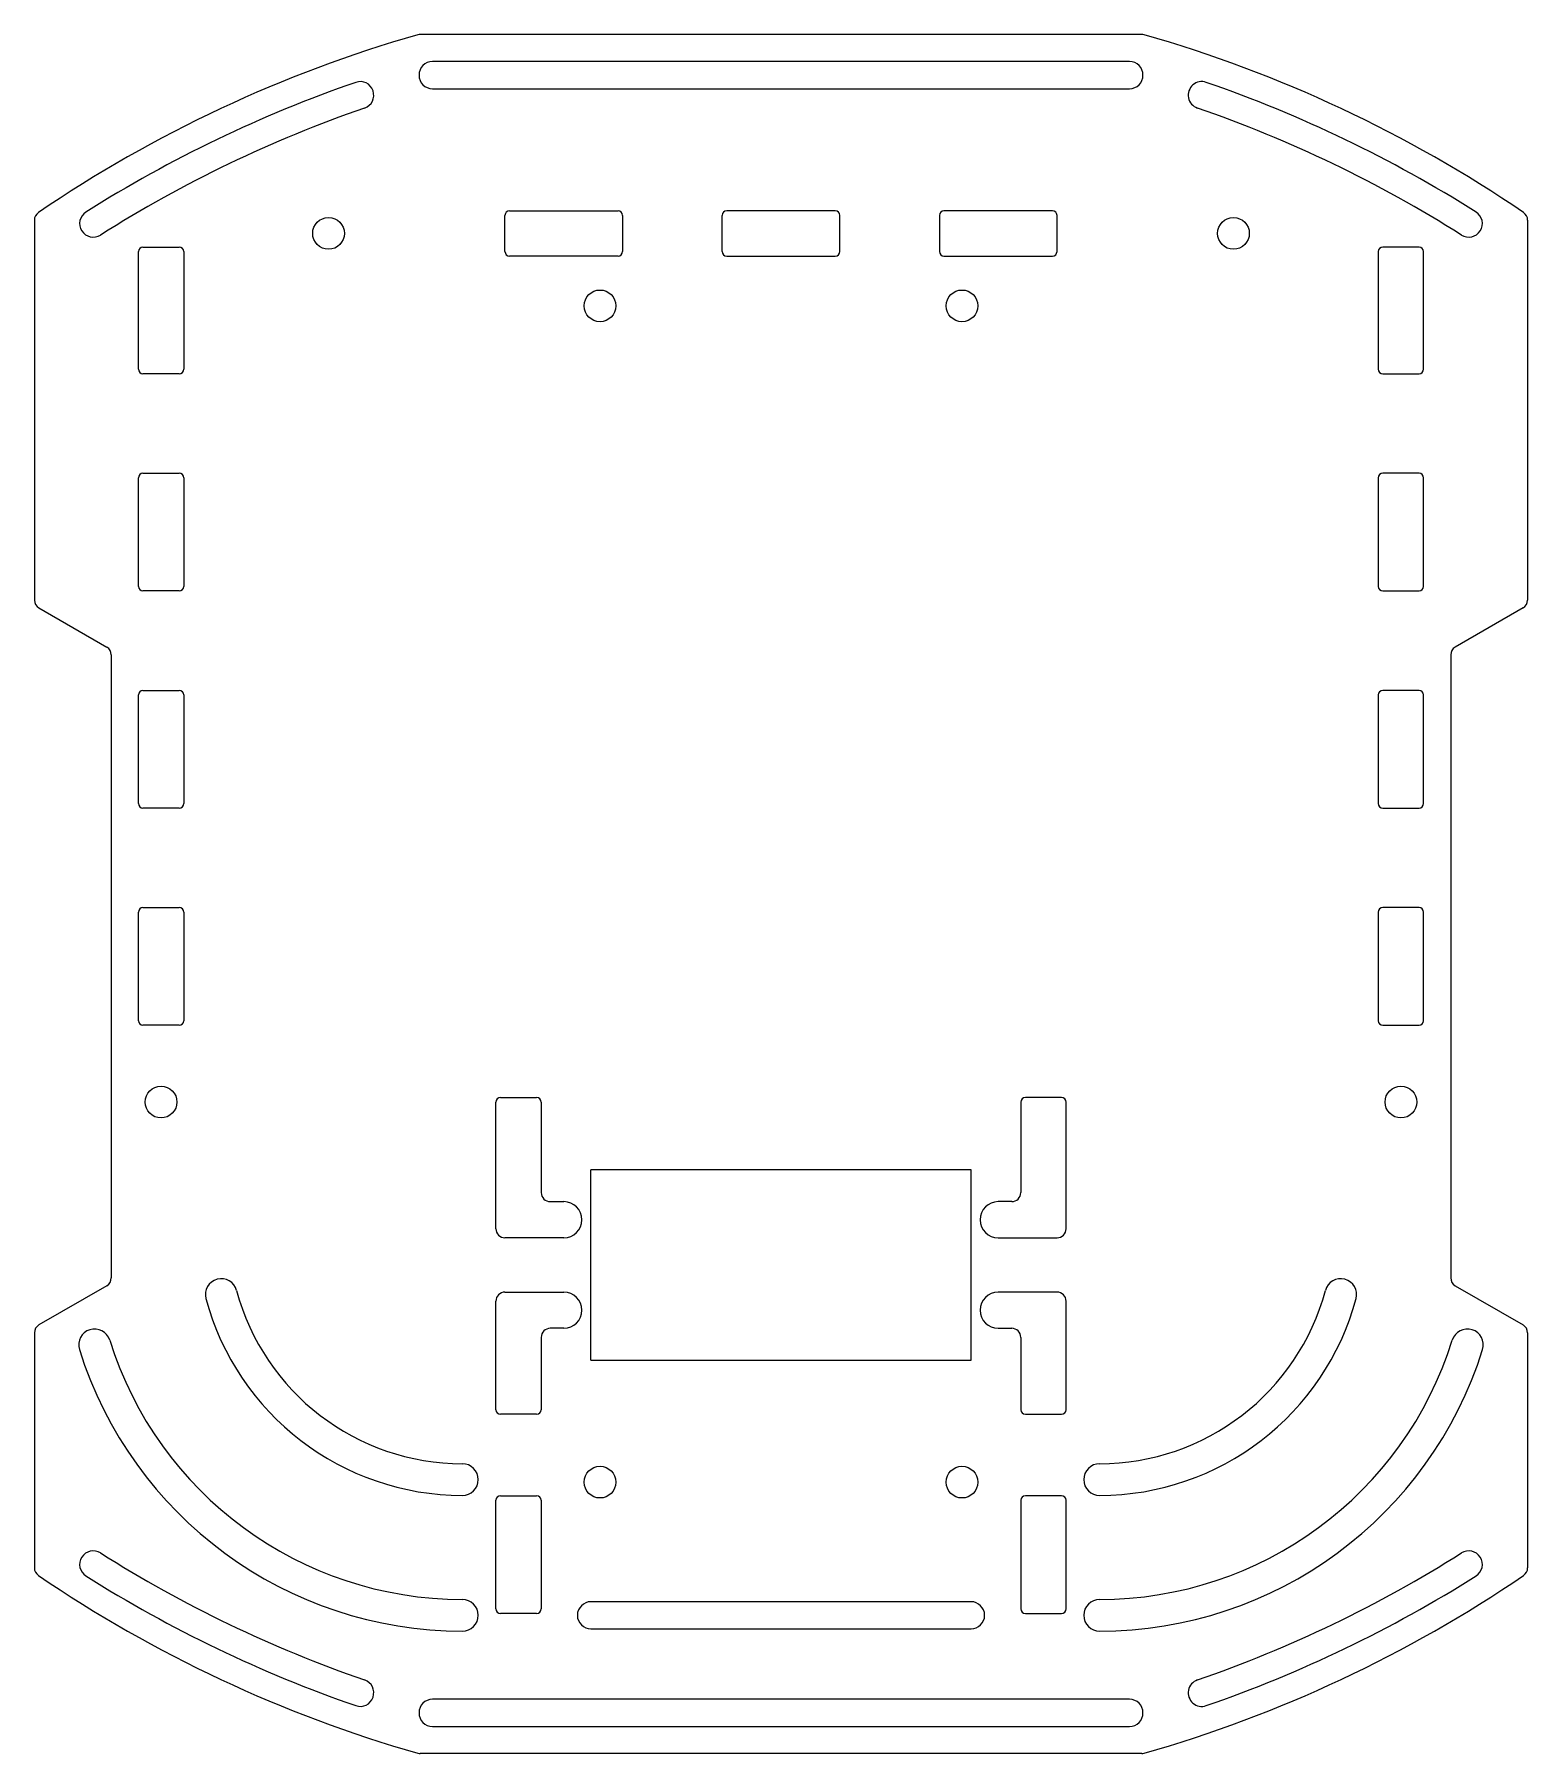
# Model space of a CAD drawing. Header units: millimetres. Extents: x -82 to 82, y -95 to 95.
import ezdxf

# ---------------------------------------------------------------- set-up
doc = ezdxf.new("R2010")
doc.units = ezdxf.units.MM
doc.linetypes.add('K5LT_BASIC', pattern=[0])

msp = doc.modelspace()

# ---------------------------------------------------------------- linework, layer by layer
at = {"linetype": 'K5LT_BASIC'}
for p, q in [((39.85985, 95), (-39.85985, 95)), ((38.5, 92), (-38.5, 92)), ((-38.5, 89), (38.5, 89)), ((-82.5, 74.47242), (-82.5, 32.48483)), ((-30.5, 71), (-30.5, 75)), ((-30, 75.5), (-18, 75.5)), ((-17.5, 75), (-17.5, 71)), ((-6.5, 71), (-6.5, 75)), ((6, 75.5), (-6, 75.5)), ((6.5, 71), (6.5, 75)), ((17.5, 75), (17.5, 71)), ((30, 75.5), (18, 75.5)), ((30.5, 71), (30.5, 75)), ((82.5, 74.47242), (82.5, 32.48483)), ((-71, 58), (-71, 71)), ((-70.5, 71.5), (-66.5, 71.5)), ((-66, 71), (-66, 58)), ((-18, 70.5), (-30, 70.5)), ((-6, 70.5), (6, 70.5)), ((18, 70.5), (30, 70.5)), ((66, 71), (66, 58)), ((70.5, 71.5), (66.5, 71.5)), ((71, 58), (71, 71)), ((-66.5, 57.5), (-70.5, 57.5)), ((66.5, 57.5), (70.5, 57.5)), ((-71, 34), (-71, 46)), ((-70.5, 46.5), (-66.5, 46.5)), ((-66, 46), (-66, 34)), ((66, 46), (66, 34)), ((70.5, 46.5), (66.5, 46.5)), ((71, 34), (71, 46)), ((-66.5, 33.5), (-70.5, 33.5)), ((66.5, 33.5), (70.5, 33.5)), ((-82, 31.6188), (-74.5, 27.28868)), ((82, 31.6188), (74.5, 27.28868)), ((-74, 26.42265), (-74, -42.42265)), ((74, 26.42265), (74, -42.42265)), ((-71, 10), (-71, 22)), ((-70.5, 22.5), (-66.5, 22.5)), ((-66, 22), (-66, 10)), ((66, 22), (66, 10)), ((70.5, 22.5), (66.5, 22.5)), ((71, 10), (71, 22)), ((-66.5, 9.5), (-70.5, 9.5)), ((66.5, 9.5), (70.5, 9.5)), ((-70.5, -1.5), (-66.5, -1.5)), ((70.5, -1.5), (66.5, -1.5)), ((-71, -14), (-71, -2)), ((-66, -2), (-66, -14)), ((66, -2), (66, -14)), ((71, -14), (71, -2)), ((-66.5, -14.5), (-70.5, -14.5)), ((66.5, -14.5), (70.5, -14.5)), ((-31, -22.5), (-27, -22.5)), ((31, -22.5), (27, -22.5)), ((-31.5, -37), (-31.5, -23)), ((-26.5, -23), (-26.5, -33)), ((26.5, -23), (26.5, -33)), ((31.5, -37), (31.5, -23)), ((-21, -51.5), (-21, -30.5)), ((21, -30.5), (-21, -30.5)), ((21, -51.5), (21, -30.5)), ((-25.5, -34), (-24, -34)), ((25.5, -34), (24, -34)), ((-24, -38), (-30.5, -38)), ((24, -38), (30.5, -38)), ((-74.5, -43.28868), (-82, -47.6188)), ((74.5, -43.28868), (82, -47.6188)), ((-31.5, -57), (-31.5, -45)), ((-30.5, -44), (-24, -44)), ((30.5, -44), (24, -44)), ((31.5, -57), (31.5, -45)), ((-82.5, -48.48483), (-82.5, -74.47242)), ((-26.5, -49), (-26.5, -57)), ((-24, -48), (-25.5, -48)), ((24, -48), (25.5, -48)), ((26.5, -49), (26.5, -57)), ((82.5, -48.48483), (82.5, -74.47242)), ((-21, -51.5), (21, -51.5)), ((-27, -57.5), (-31, -57.5)), ((27, -57.5), (31, -57.5)), ((-31, -66.5), (-27, -66.5)), ((31, -66.5), (27, -66.5)), ((-31.5, -79), (-31.5, -67)), ((-26.5, -67), (-26.5, -79)), ((26.5, -67), (26.5, -79)), ((31.5, -79), (31.5, -67)), ((-27, -79.5), (-31, -79.5)), ((21, -78.2105), (-21, -78.2105)), ((27, -79.5), (31, -79.5)), ((-21, -81.2105), (21, -81.2105)), ((38.5, -89), (-38.5, -89)), ((-38.5, -92), (38.5, -92)), ((39.85985, -95), (-39.85985, -95))]:
    msp.add_line(p, q, dxfattribs=at)
for centre in [(-50, 73), (50, 73), (-20, 65), (20, 65), (-68.5, -23), (68.5, -23), (-20, -65), (20, -65)]:
    msp.add_circle(centre, 1.75, dxfattribs=at)
for centre, radius, start, end in [((-39.85985, 94), 1, 90, 105.98381), ((39.85985, 94), 1, 74.01619, 90), ((0, -45.15625), 145.75244, 105.98381, 124.26562), ((0, -45.15625), 145.75244, 55.73438, 74.01619), ((-38.5, 90.5), 1.5, 90, 270), ((38.5, 90.5), 1.5, 270, 90), ((0, -46.15625), 143.75244, 109.07974, 122.29384), ((-46.5, 88.2815), 1.5, 289.07974, 109.07974), ((46.5, 88.2815), 1.5, 70.92026, 250.92026), ((0, -46.15625), 143.75244, 57.70616, 70.92026), ((0, -46.15625), 140.75244, 109.07974, 122.29384), ((0, -46.15625), 140.75244, 57.70616, 70.92026), ((-81.5, 74.47242), 1, 124.26562, 180), ((-76, 74.09248), 1.5, 122.29384, 302.29384), ((-30, 75), 0.5, 90, 180), ((-18, 75), 0.5, 0, 90), ((-6, 75), 0.5, 90, 180), ((6, 75), 0.5, 0, 90), ((18, 75), 0.5, 90, 180), ((30, 75), 0.5, 0, 90), ((76, 74.09248), 1.5, 237.70616, 57.70616), ((81.5, 74.47242), 1, 0, 55.73438), ((-70.5, 71), 0.5, 90, 180), ((-66.5, 71), 0.5, 0, 90), ((-30, 71), 0.5, 180, 270), ((-18, 71), 0.5, 270, 0), ((-6, 71), 0.5, 180, 270), ((6, 71), 0.5, 270, 0), ((18, 71), 0.5, 180, 270), ((30, 71), 0.5, 270, 0), ((66.5, 71), 0.5, 90, 180), ((70.5, 71), 0.5, 0, 90), ((-70.5, 58), 0.5, 180, 270), ((-66.5, 58), 0.5, 270, 0), ((66.5, 58), 0.5, 180, 270), ((70.5, 58), 0.5, 270, 0), ((-70.5, 46), 0.5, 90, 180), ((-66.5, 46), 0.5, 0, 90), ((66.5, 46), 0.5, 90, 180), ((70.5, 46), 0.5, 0, 90), ((-81.5, 32.48483), 1, 180, 240), ((-70.5, 34), 0.5, 180, 270), ((-66.5, 34), 0.5, 270, 0), ((66.5, 34), 0.5, 180, 270), ((70.5, 34), 0.5, 270, 0), ((81.5, 32.48483), 1, 300, 0), ((-75, 26.42265), 1, 0, 60), ((75, 26.42265), 1, 120, 180), ((-70.5, 22), 0.5, 90, 180), ((-66.5, 22), 0.5, 0, 90), ((66.5, 22), 0.5, 90, 180), ((70.5, 22), 0.5, 0, 90), ((-70.5, 10), 0.5, 180, 270), ((-66.5, 10), 0.5, 270, 0), ((66.5, 10), 0.5, 180, 270), ((70.5, 10), 0.5, 270, 0), ((-70.5, -2), 0.5, 90, 180), ((-66.5, -2), 0.5, 0, 90), ((66.5, -2), 0.5, 90, 180), ((70.5, -2), 0.5, 0, 90), ((-70.5, -14), 0.5, 180, 270), ((-66.5, -14), 0.5, 270, 0), ((66.5, -14), 0.5, 180, 270), ((70.5, -14), 0.5, 270, 0), ((-31, -23), 0.5, 90, 180), ((-27, -23), 0.5, 0, 90), ((27, -23), 0.5, 90, 180), ((31, -23), 0.5, 0, 90), ((-25.5, -33), 1, 180, 270), ((-24, -36), 2, 270, 90), ((24, -36), 2, 90, 270), ((25.5, -33), 1, 270, 0), ((-30.5, -37), 1, 180, 270), ((30.5, -37), 1, 270, 0), ((-75, -42.42265), 1, 300, 0), ((-61.84931, -44.26176), 1.75, 15, 195), ((61.84931, -44.26176), 1.75, 345, 165), ((75, -42.42265), 1, 180, 240), ((-35.2, -37.1211), 29.3394, 195, 270), ((-35.2, -37.1211), 25.8394, 195, 270), ((-30.5, -45), 1, 90, 180), ((-24, -46), 2, 270, 90), ((24, -46), 2, 90, 270), ((30.5, -45), 1, 0, 90), ((35.2, -37.1211), 25.8394, 270, 345), ((35.2, -37.1211), 29.3394, 270, 345), ((-81.5, -48.48483), 1, 120, 180), ((-75.85052, -49.82511), 1.75, 17.35495, 197.35495), ((-35.2, -37.1211), 40.8394, 197.35495, 270), ((-25.5, -49), 1, 90, 180), ((25.5, -49), 1, 0, 90), ((35.2, -37.1211), 40.8394, 270, 342.64505), ((75.85052, -49.82511), 1.75, 342.64505, 162.64505), ((81.5, -48.48483), 1, 0, 60), ((-35.2, -37.1211), 44.3394, 197.35495, 270), ((35.2, -37.1211), 44.3394, 270, 342.64505), ((-31, -57), 0.5, 180, 270), ((-27, -57), 0.5, 270, 0), ((27, -57), 0.5, 180, 270), ((31, -57), 0.5, 270, 0), ((-35.2, -64.7105), 1.75, 270, 90), ((35.2, -64.7105), 1.75, 90, 270), ((-31, -67), 0.5, 90, 180), ((-27, -67), 0.5, 0, 90), ((27, -67), 0.5, 90, 180), ((31, -67), 0.5, 0, 90), ((-76, -74.09248), 1.5, 57.70616, 237.70616), ((0, 46.15625), 140.75244, 237.70616, 250.92026), ((0, 46.15625), 140.75244, 289.07974, 302.29384), ((76, -74.09248), 1.5, 302.29384, 122.29384), ((-81.5, -74.47242), 1, 180, 235.73438), ((0, 45.15625), 145.75244, 235.73438, 254.01619), ((0, 46.15625), 143.75244, 237.70616, 250.92026), ((0, 45.15625), 145.75244, 285.98381, 304.26562), ((0, 46.15625), 143.75244, 289.07974, 302.29384), ((81.5, -74.47242), 1, 304.26562, 0), ((-35.2, -79.7105), 1.75, 270, 90), ((-31, -79), 0.5, 180, 270), ((-27, -79), 0.5, 270, 0), ((-21, -79.7105), 1.5, 90, 270), ((21, -79.7105), 1.5, 270, 90), ((27, -79), 0.5, 180, 270), ((31, -79), 0.5, 270, 0), ((35.2, -79.7105), 1.75, 90, 270), ((-46.5, -88.2815), 1.5, 250.92026, 70.92026), ((46.5, -88.2815), 1.5, 109.07974, 289.07974), ((-38.5, -90.5), 1.5, 90, 270), ((38.5, -90.5), 1.5, 270, 90), ((-39.85985, -94), 1, 254.01619, 270), ((39.85985, -94), 1, 270, 285.98381)]:
    msp.add_arc(centre, radius, start, end, dxfattribs=at)

doc.saveas('drawing.dxf')
